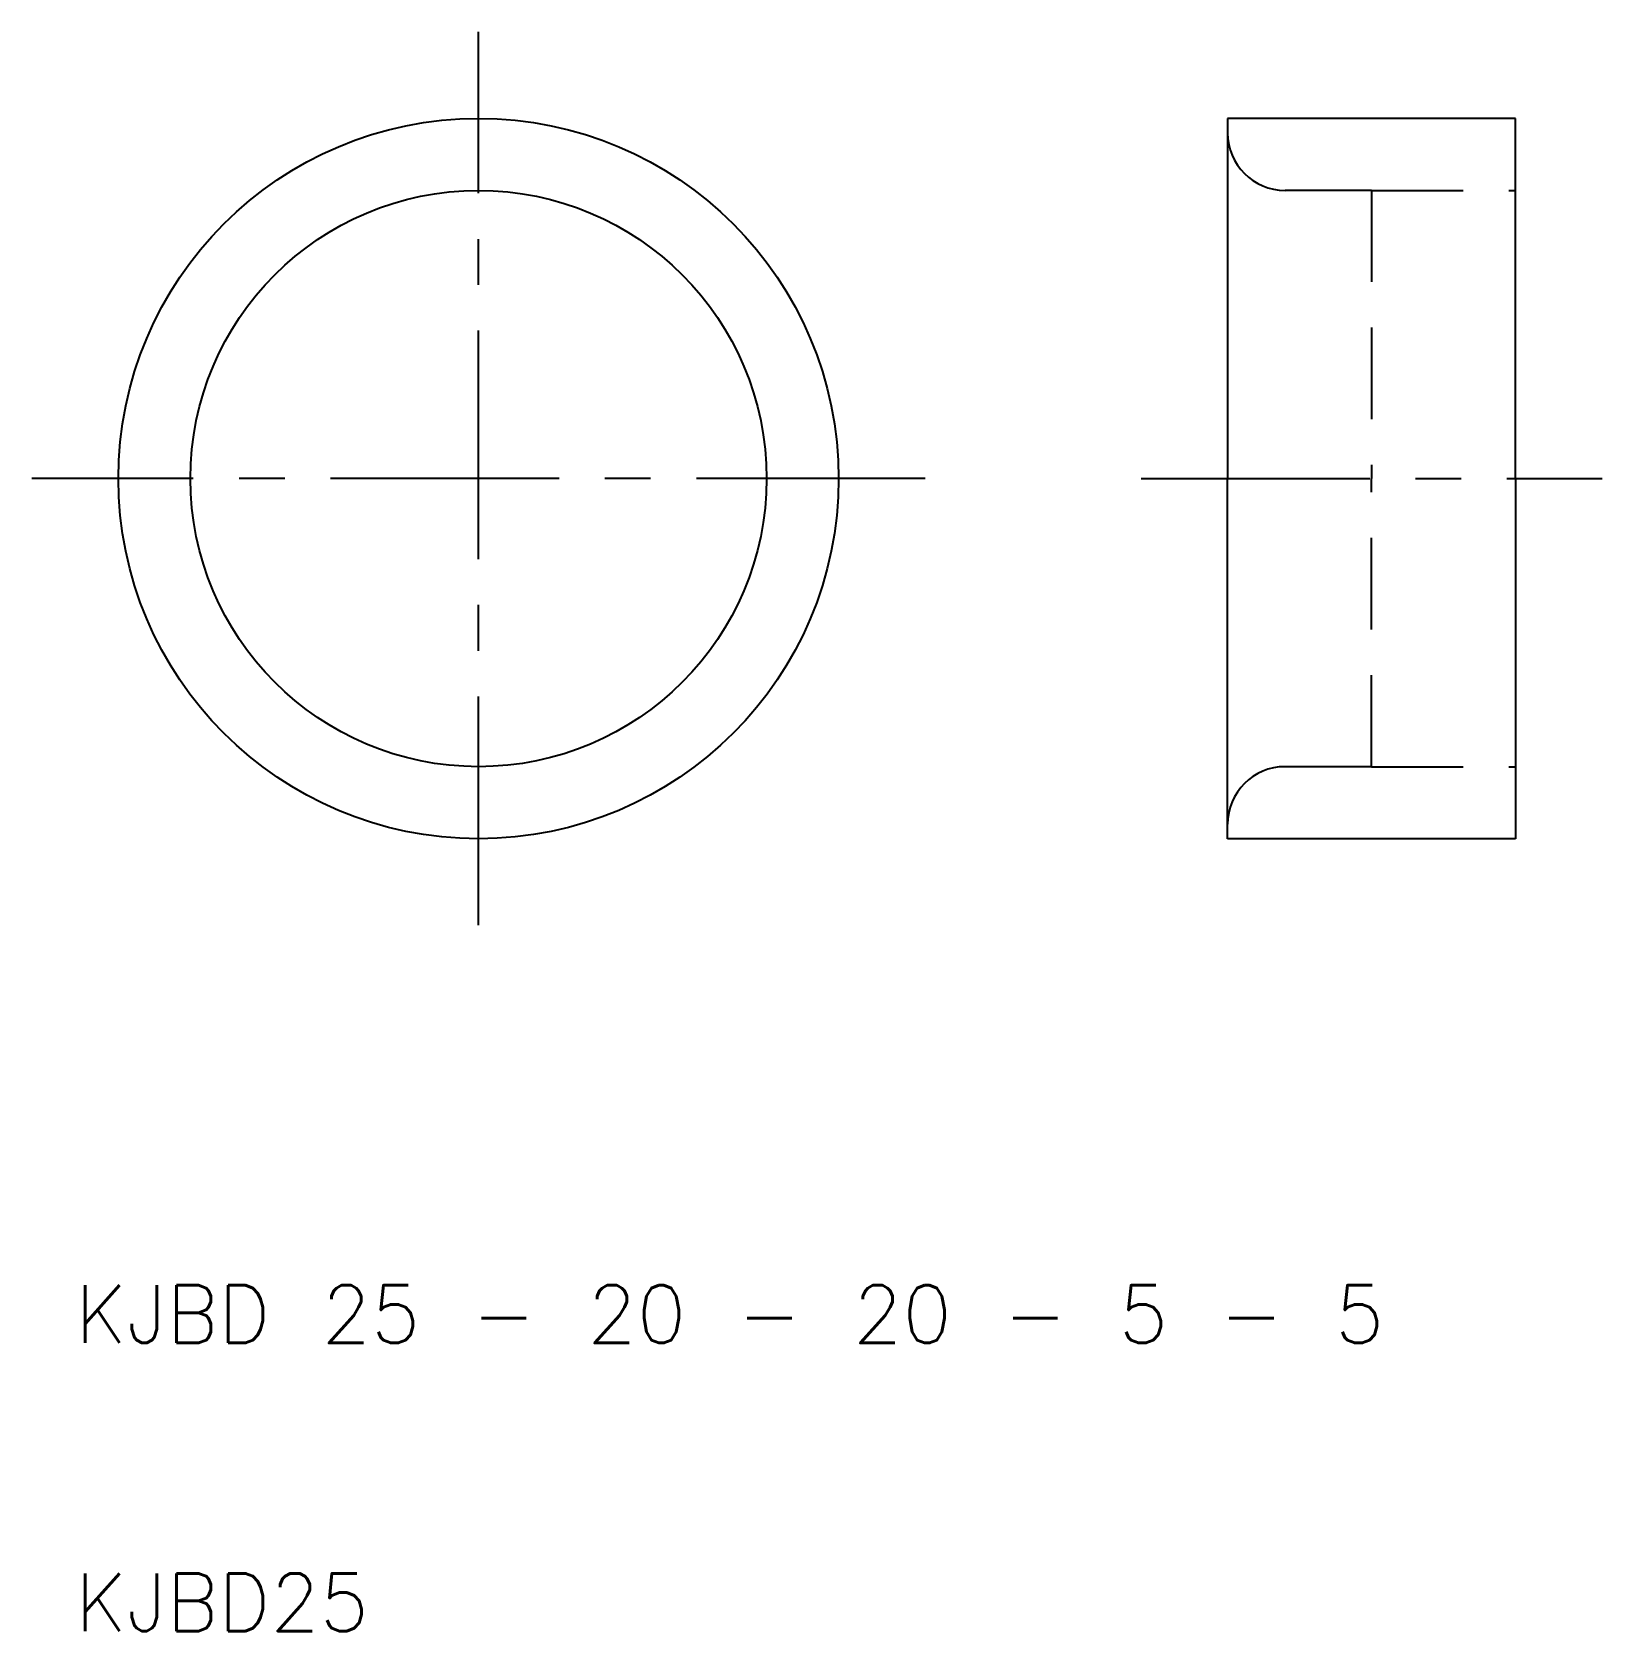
# Model space of a CAD drawing. Extents: x 8.5 to 63, y 10 to 65.5.
import ezdxf

# ---------------------------------------------------------------- set-up
doc = ezdxf.new("R2010")
doc.units = 0
doc.header["$LTSCALE"] = 0.25
doc.linetypes.add('CENTER', pattern=[50.8, 31.75, -6.35, 6.35, -6.35])
doc.linetypes.add('DASHED', pattern=[19.05, 12.7, -6.35])
doc.layers.get('0').update_dxf_attribs({"linetype": 'CONTINUOUS'})
doc.layers.add('CENTER', color=1, linetype='CENTER')
doc.styles.get("Standard").update_dxf_attribs({"font": 'txt.shx', "bigfont": 'extfont.shx'})

msp = doc.modelspace()

# ---------------------------------------------------------------- linework, layer by layer
for p, q in [((50, 62.5), (50, 50)), ((60, 62.5), (50, 62.5)), ((60, 50), (60, 62.5)), ((50, 37.5), (50, 50)), ((60, 50), (60, 37.5)), ((60, 37.5), (50, 37.5))]:
    msp.add_line(p, q)
at = {"color": 3, "linetype": 'DASHED'}
for p, q in [((55, 60), (52, 60)), ((55, 60), (55, 50)), ((55, 60), (60, 60)), ((55, 40), (55, 50)), ((55, 40), (52, 40)), ((55, 40), (60, 40))]:
    msp.add_line(p, q, dxfattribs=at)
for radius in [12.5, 10, 10]:
    msp.add_circle((24, 50), radius)
for centre, start, end in [((52, 62), 180, 270), ((52, 38), 90, 180)]:
    msp.add_arc(centre, 2, start, end, dxfattribs=at)
at = {"layer": 'CENTER', "color": 1, "linetype": 'CENTER'}
for p, q in [((24, 34.5), (24, 65.5)), ((39.5, 50), (8.5, 50)), ((47, 50), (63, 50))]:
    msp.add_line(p, q, dxfattribs=at)

# ---------------------------------------------------------------- texts
for s, p in [('KJBD 25 - 20 - 20 - 5 - 5', (10, 20)), ('KJBD25', (10, 10))]:
    msp.add_text(s, height=2).set_placement(p)

doc.saveas('drawing.dxf')
